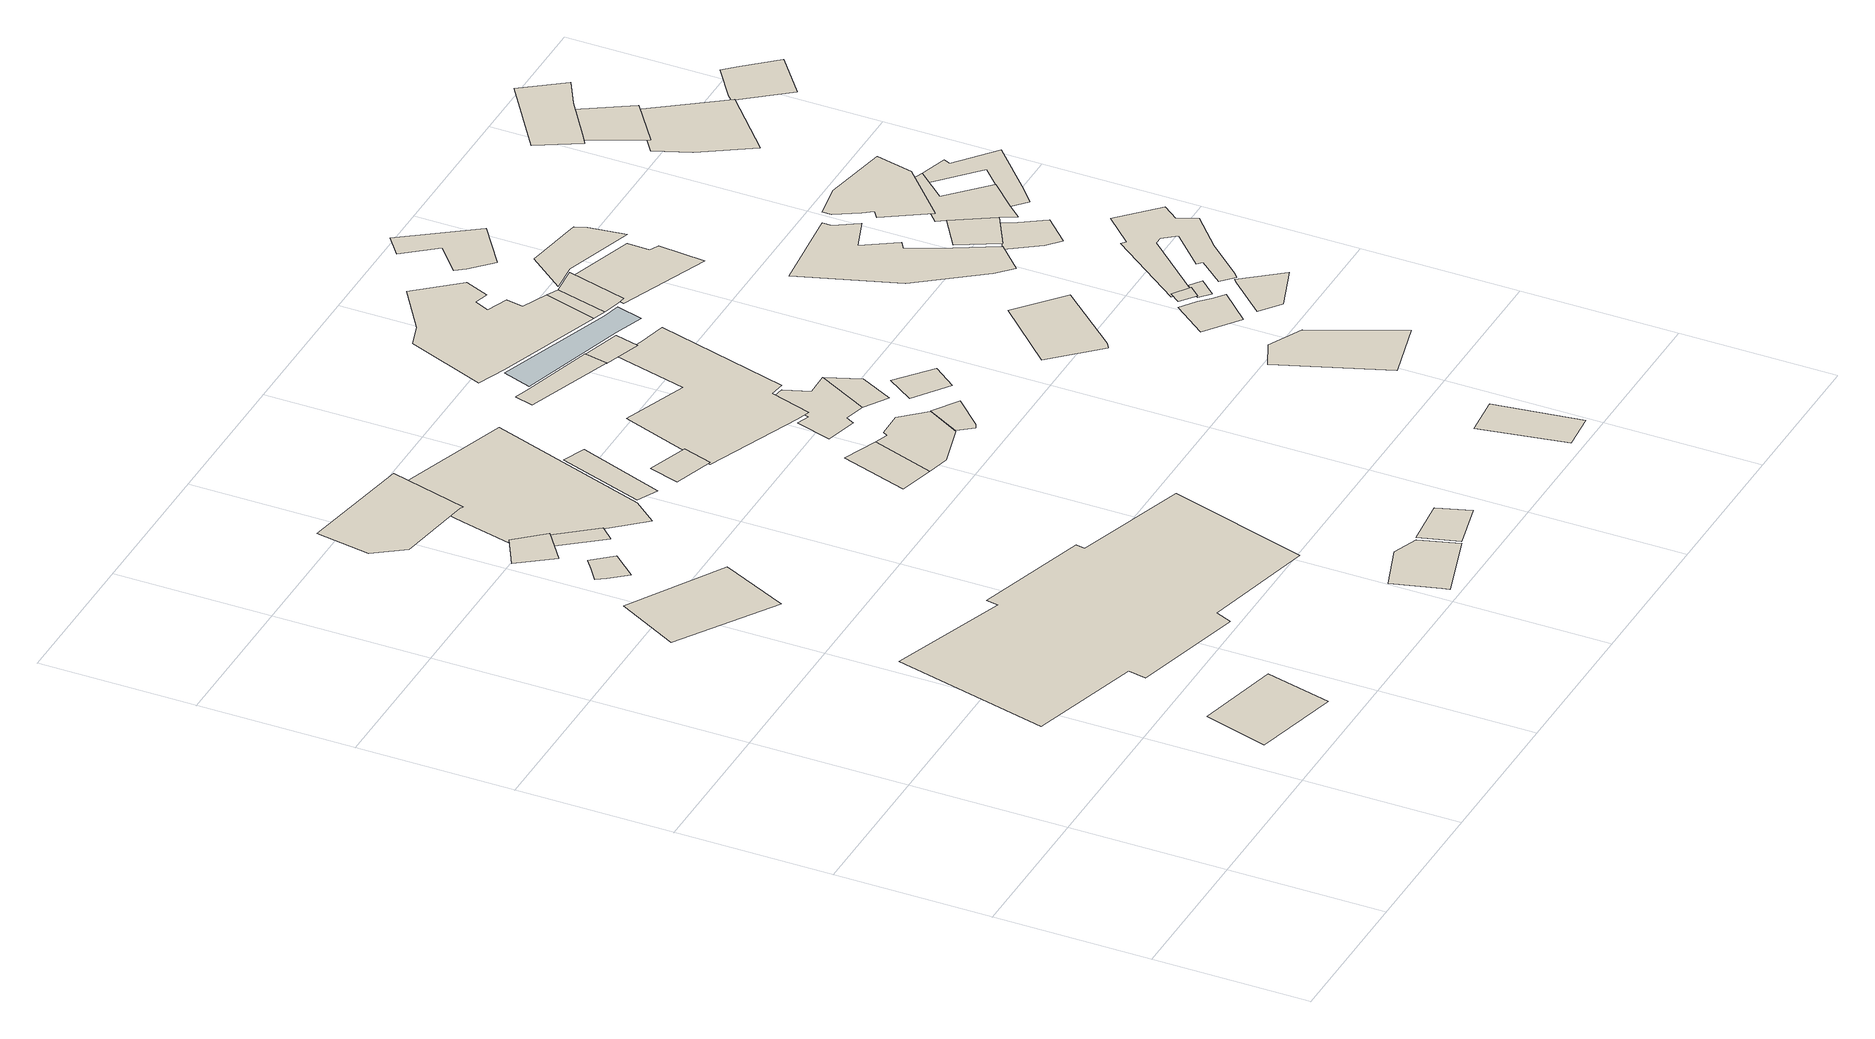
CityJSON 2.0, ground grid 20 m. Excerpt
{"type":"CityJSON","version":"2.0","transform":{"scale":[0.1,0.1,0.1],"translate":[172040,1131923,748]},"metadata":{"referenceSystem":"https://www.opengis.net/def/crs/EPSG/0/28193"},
"CityObjects":{
"building1":{"type":"Building","attributes":{"material":{"paradata":{"version":0}},"time":{"estimatedStart":{"year":1841},"estimatedEnd":{"year":1938}},"roof":{"type":{"value":"flat","paradata":{"type":"predicted","date":"05-06-2023","comments":"Random Forest Classifier","version":0}}},"numberOfFloors":{"value":"2","paradata":{"type":"predicted","date":"05-06-2023","comments":"Random Forest Classifier","version":0}},"updatedGeometry":true,"terrainDifference":{"value":"1.1726861643616575"}},"geometry":[{"type":"MultiSurface","lod":"0","boundaries":[[[0,1,2,3]]]}]},
"building2":{"type":"Building","attributes":{"material":{"value":"dressed stone","sources":[{"name":"Amiran Atlas, sheet 11, map 4.2","type":"Secondary cartographic source"}],"paradata":{"author":"Beatrice Vaienti","date":"29-05-2023","version":0}},"time":{"estimatedStart":{"year":1865},"estimatedEnd":{"year":1938}},"roof":{"type":{"value":"flat","paradata":{"type":"user","author":"Beatrice Vaienti","date":"29-05-2023","version":0}}},"numberOfFloors":{"value":"2","sources":[{"name":"Amiran Atlas, sheet 12, map 4.3","type":"Secondary cartographic source"}],"paradata":{"type":"user","author":"Beatrice Vaienti","date":"29-05-2023","comments":"In the atlas the value is \"1-3\", we have chosen a random value between 1 and 3 assigning a higher probability to 1 and 2 floors, respectively p=[0.35,0.35,0.3] for 1, 2, 3 floors","version":0}},"updatedGeometry":true,"terrainDifference":{"value":"1.8278090575159296"}},"geometry":[{"type":"MultiSurface","lod":"0","boundaries":[[[4,5,6,7]]]}]},
"building3":{"type":"Building","attributes":{"material":{"value":"dressed stone","sources":[{"name":"Amiran Atlas, sheet 11, map 4.2","type":"Secondary cartographic source"}],"paradata":{"author":"Beatrice Vaienti","date":"29-05-2023","version":0}},"time":{"estimatedStart":{"year":1865},"estimatedEnd":{"year":1938}},"roof":{"type":{"value":"flat","paradata":{"type":"user","author":"Beatrice Vaienti","date":"29-05-2023","version":0}}},"numberOfFloors":{"value":"1","sources":[{"name":"Amiran Atlas, sheet 12, map 4.3","type":"Secondary cartographic source"}],"paradata":{"type":"user","author":"Beatrice Vaienti","date":"29-05-2023","comments":"In the atlas the value is \"1-3\", we have chosen a random value between 1 and 3 assigning a higher probability to 1 and 2 floors, respectively p=[0.35,0.35,0.3] for 1, 2, 3 floors","version":0}},"updatedGeometry":true,"terrainDifference":{"value":"0.7621283116448904"}},"geometry":[{"type":"MultiSurface","lod":"0","boundaries":[[[8,9,10,11,12,13]]]}]},
"building4":{"type":"Building","attributes":{"material":{"value":"dressed stone","sources":[{"name":"Amiran Atlas, sheet 11, map 4.2","type":"Secondary cartographic source"}],"paradata":{"author":"Beatrice Vaienti","date":"29-05-2023","version":0}},"time":{"estimatedStart":{"year":1865},"estimatedEnd":{"year":1938}},"roof":{"type":{"value":"flat","paradata":{"type":"user","author":"Beatrice Vaienti","date":"29-05-2023","version":0}}},"numberOfFloors":{"value":"1","sources":[{"name":"Amiran Atlas, sheet 12, map 4.3","type":"Secondary cartographic source"}],"paradata":{"type":"user","author":"Beatrice Vaienti","date":"29-05-2023","comments":"In the atlas the value is \"1-3\", we have chosen a random value between 1 and 3 assigning a higher probability to 1 and 2 floors, respectively p=[0.35,0.35,0.3] for 1, 2, 3 floors","version":0}},"updatedGeometry":true,"terrainDifference":{"value":"0.9096524106829893"}},"geometry":[{"type":"MultiSurface","lod":"0","boundaries":[[[14,15,16,17]]]}]},
"building5":{"type":"Building","attributes":{"material":{"value":"dressed stone","sources":[{"name":"Amiran Atlas, sheet 11, map 4.2","type":"Secondary cartographic source"}],"paradata":{"author":"Beatrice Vaienti","date":"29-05-2023","version":0}},"time":{"estimatedStart":{"year":1841},"estimatedEnd":{"year":1938}},"roof":{"type":{"value":"flat","paradata":{"type":"user","author":"Beatrice Vaienti","date":"29-05-2023","version":0}}},"numberOfFloors":{"value":"1","sources":[{"name":"Amiran Atlas, sheet 12, map 4.3","type":"Secondary cartographic source"}],"paradata":{"type":"user","author":"Beatrice Vaienti","date":"29-05-2023","comments":"In the atlas the value is \"1-3\", we have chosen a random value between 1 and 3 assigning a higher probability to 1 and 2 floors, respectively p=[0.35,0.35,0.3] for 1, 2, 3 floors","version":0}},"updatedGeometry":true,"terrainDifference":{"value":"1.4706718689756235"}},"geometry":[{"type":"MultiSurface","lod":"0","boundaries":[[[18,19,20,21,22,23]]]}]},
"building6":{"type":"Building","attributes":{"material":{"value":"dressed stone","sources":[{"name":"Amiran Atlas, sheet 11, map 4.2","type":"Secondary cartographic source"}],"paradata":{"author":"Beatrice Vaienti","date":"29-05-2023","version":0}},"time":{"estimatedStart":{"year":1865},"estimatedEnd":{"year":1938}},"roof":{"type":{"value":"flat","paradata":{"type":"user","author":"Beatrice Vaienti","date":"29-05-2023","version":0}}},"numberOfFloors":{"value":"2","sources":[{"name":"Amiran Atlas, sheet 12, map 4.3","type":"Secondary cartographic source"}],"paradata":{"type":"user","author":"Beatrice Vaienti","date":"29-05-2023","comments":"In the atlas the value is \"1-3\", we have chosen a random value between 1 and 3 assigning a higher probability to 1 and 2 floors, respectively p=[0.35,0.35,0.3] for 1, 2, 3 floors","version":0}},"updatedGeometry":true,"terrainDifference":{"value":"0.7842735114756506"}},"geometry":[{"type":"MultiSurface","lod":"0","boundaries":[[[24,25,26,27]]]}]},
"building7":{"type":"Building","attributes":{"material":{"value":"dressed stone","sources":[{"name":"Amiran Atlas, sheet 11, map 4.2","type":"Secondary cartographic source"}],"paradata":{"author":"Beatrice Vaienti","date":"29-05-2023","version":0}},"time":{"estimatedStart":{"year":1865},"estimatedEnd":{"year":1938}},"roof":{"type":{"value":"flat","paradata":{"type":"user","author":"Beatrice Vaienti","date":"29-05-2023","version":0}}},"numberOfFloors":{"value":"2","sources":[{"name":"Amiran Atlas, sheet 12, map 4.3","type":"Secondary cartographic source"}],"paradata":{"type":"user","author":"Beatrice Vaienti","date":"29-05-2023","comments":"In the atlas the value is \"1-3\", we have chosen a random value between 1 and 3 assigning a higher probability to 1 and 2 floors, respectively p=[0.35,0.35,0.3] for 1, 2, 3 floors","version":0}},"updatedGeometry":true,"terrainDifference":{"value":"3.2334416341288015"}},"geometry":[{"type":"MultiSurface","lod":"0","boundaries":[[[28,29,30,31,32,33,34,35,36,37,38,39]]]}]},
"building8":{"type":"Building","attributes":{"material":{"value":"dressed stone","sources":[{"name":"Amiran Atlas, sheet 11, map 4.2","type":"Secondary cartographic source"}],"paradata":{"author":"Beatrice Vaienti","date":"29-05-2023","version":0}},"time":{"estimatedStart":{"year":1841},"estimatedEnd":{"year":1938}},"roof":{"type":{"value":"flat","paradata":{"type":"user","author":"Beatrice Vaienti","date":"29-05-2023","version":0}}},"numberOfFloors":{"value":"2","sources":[{"name":"Amiran Atlas, sheet 12, map 4.3","type":"Secondary cartographic source"}],"paradata":{"type":"user","author":"Beatrice Vaienti","date":"29-05-2023","comments":"In the atlas the value is \"1-3\", we have chosen a random value between 1 and 3 assigning a higher probability to 1 and 2 floors, respectively p=[0.35,0.35,0.3] for 1, 2, 3 floors","version":0}},"updatedGeometry":true,"terrainDifference":{"value":"3.5901576972162585"}},"geometry":[{"type":"MultiSurface","lod":"0","boundaries":[[[40,41,42,43,44,45,46,47]]]}]},
"building9":{"type":"Building","attributes":{"material":{"value":"dressed stone","sources":[{"name":"Amiran Atlas, sheet 11, map 4.2","type":"Secondary cartographic source"}],"paradata":{"author":"Beatrice Vaienti","date":"29-05-2023","version":0}},"time":{"estimatedStart":{"year":1841},"estimatedEnd":{"year":1938}},"roof":{"type":{"value":"flat","paradata":{"type":"user","author":"Beatrice Vaienti","date":"29-05-2023","version":0}}},"numberOfFloors":{"value":"1","sources":[{"name":"Amiran Atlas, sheet 12, map 4.3","type":"Secondary cartographic source"}],"paradata":{"type":"user","author":"Beatrice Vaienti","date":"29-05-2023","comments":"In the atlas the value is \"1-3\", we have chosen a random value between 1 and 3 assigning a higher probability to 1 and 2 floors, respectively p=[0.35,0.35,0.3] for 1, 2, 3 floors","version":0}},"updatedGeometry":true,"terrainDifference":{"value":"1.6312303317012267"}},"geometry":[{"type":"MultiSurface","lod":"0","boundaries":[[[48,49,50,51]]]}]},
"building10":{"type":"Building","attributes":{"material":{"value":"dressed stone","sources":[{"name":"Amiran Atlas, sheet 11, map 4.2","type":"Secondary cartographic source"}],"paradata":{"author":"Beatrice Vaienti","date":"29-05-2023","version":0}},"time":{"estimatedStart":{"year":1841},"estimatedEnd":{"year":1938}},"roof":{"type":{"value":"flat","paradata":{"type":"user","author":"Beatrice Vaienti","date":"29-05-2023","version":0}}},"numberOfFloors":{"value":"2","sources":[{"name":"Amiran Atlas, sheet 12, map 4.3","type":"Secondary cartographic source"}],"paradata":{"type":"user","author":"Beatrice Vaienti","date":"29-05-2023","comments":"In the atlas the value is \"1-3\", we have chosen a random value between 1 and 3 assigning a higher probability to 1 and 2 floors, respectively p=[0.35,0.35,0.3] for 1, 2, 3 floors","version":0}},"updatedGeometry":true,"terrainDifference":{"value":"0.5959375504053896"}},"geometry":[{"type":"MultiSurface","lod":"0","boundaries":[[[52,53,54,55]]]}]},
"building11":{"type":"Building","attributes":{"material":{"value":"dressed stone","sources":[{"name":"Amiran Atlas, sheet 11, map 4.2","type":"Secondary cartographic source"}],"paradata":{"author":"Beatrice Vaienti","date":"29-05-2023","version":0}},"time":{"estimatedStart":{"year":1841},"estimatedEnd":{"year":1938}},"roof":{"type":{"value":"domed","paradata":{"type":"user","author":"Beatrice Vaienti","date":"29-05-2023","version":0}}},"numberOfFloors":{"value":"3","sources":[{"name":"Amiran Atlas, sheet 12, map 4.3","type":"Secondary cartographic source"}],"paradata":{"type":"user","author":"Beatrice Vaienti","date":"29-05-2023","comments":"In the atlas the value is \"1-3\", we have chosen a random value between 1 and 3 assigning a higher probability to 1 and 2 floors, respectively p=[0.35,0.35,0.3] for 1, 2, 3 floors","version":0}},"updatedGeometry":true,"terrainDifference":{"value":"1.2350939003484092"}},"geometry":[{"type":"MultiSurface","lod":"0","boundaries":[[[56,57,58,59]]]}]},
"building12":{"type":"Building","attributes":{"material":{"paradata":{"version":0}},"time":{"estimatedStart":{"year":1841},"estimatedEnd":{"year":1938}},"roof":{"type":{"value":"flat","paradata":{"type":"predicted","date":"05-06-2023","comments":"Random Forest Classifier","version":0}}},"numberOfFloors":{"value":"2","sources":[{"name":"Amiran Atlas, sheet 12, map 4.3","type":"Secondary cartographic source"}],"paradata":{"type":"user","author":"Beatrice Vaienti","date":"29-05-2023","comments":"In the atlas the value is \"1-3\", we have chosen a random value between 1 and 3 assigning a higher probability to 1 and 2 floors, respectively p=[0.35,0.35,0.3] for 1, 2, 3 floors","version":0}},"updatedGeometry":true,"terrainDifference":{"value":"1.0992750303073553"}},"geometry":[{"type":"MultiSurface","lod":"0","boundaries":[[[60,61,62,63,64,65]]]}]},
"building13":{"type":"Building","attributes":{"material":{"value":"dressed stone","sources":[{"name":"Amiran Atlas, sheet 11, map 4.2","type":"Secondary cartographic source"}],"paradata":{"author":"Beatrice Vaienti","date":"29-05-2023","version":0}},"time":{"estimatedStart":{"year":1841},"estimatedEnd":{"year":1938}},"roof":{"type":{"value":"flat","paradata":{"type":"predicted","date":"05-06-2023","comments":"Random Forest Classifier","version":0}}},"numberOfFloors":{"value":"3","sources":[{"name":"Amiran Atlas, sheet 12, map 4.3","type":"Secondary cartographic source"}],"paradata":{"type":"user","author":"Beatrice Vaienti","date":"29-05-2023","comments":"In the atlas the value is \"1-3\", we have chosen a random value between 1 and 3 assigning a higher probability to 1 and 2 floors, respectively p=[0.35,0.35,0.3] for 1, 2, 3 floors","version":0}},"updatedGeometry":true,"terrainDifference":{"value":"0.48195546892611313"}},"geometry":[{"type":"MultiSurface","lod":"0","boundaries":[[[66,67,68,69,70]]]}]},
"building14":{"type":"Building","attributes":{"material":{"value":"dressed stone","sources":[{"name":"Amiran Atlas, sheet 11, map 4.2","type":"Secondary cartographic source"}],"paradata":{"author":"Beatrice Vaienti","date":"29-05-2023","version":0}},"time":{"estimatedStart":{"year":1841},"estimatedEnd":{"year":1938}},"roof":{"type":{"value":"flat","paradata":{"type":"user","author":"Beatrice Vaienti","date":"29-05-2023","version":0}}},"numberOfFloors":{"value":"3","sources":[{"name":"Amiran Atlas, sheet 12, map 4.3","type":"Secondary cartographic source"}],"paradata":{"type":"user","author":"Beatrice Vaienti","date":"29-05-2023","comments":"In the atlas the value is \"1-3\", we have chosen a random value between 1 and 3 assigning a higher probability to 1 and 2 floors, respectively p=[0.35,0.35,0.3] for 1, 2, 3 floors","version":0}},"updatedGeometry":true,"terrainDifference":{"value":"1.3301409972955007"}},"geometry":[{"type":"MultiSurface","lod":"0","boundaries":[[[71,72,57,56,73,74,75,76]]]}]},
"building15":{"type":"Building","attributes":{"material":{"value":"dressed stone","sources":[{"name":"Amiran Atlas, sheet 11, map 4.2","type":"Secondary cartographic source"}],"paradata":{"author":"Beatrice Vaienti","date":"29-05-2023","version":0}},"time":{"estimatedStart":{"year":1841},"estimatedEnd":{"year":1938}},"roof":{"type":{"value":"flat","paradata":{"type":"user","author":"Beatrice Vaienti","date":"29-05-2023","version":0}}},"numberOfFloors":{"value":"2","sources":[{"name":"Amiran Atlas, sheet 12, map 4.3","type":"Secondary cartographic source"}],"paradata":{"type":"user","author":"Beatrice Vaienti","date":"29-05-2023","comments":"In the atlas the value is \"1-3\", we have chosen a random value between 1 and 3 assigning a higher probability to 1 and 2 floors, respectively p=[0.35,0.35,0.3] for 1, 2, 3 floors","version":0}},"updatedGeometry":true,"terrainDifference":{"value":"3.238401958683389"}},"geometry":[{"type":"MultiSurface","lod":"0","boundaries":[[[77,78,79,80,81,82,83,84,85,86,87]]]}]},
"building16":{"type":"Building","attributes":{"material":{"paradata":{"version":0}},"time":{"estimatedStart":{"year":1841},"estimatedEnd":{"year":1938}},"roof":{"type":{"value":"flat","paradata":{"type":"predicted","date":"05-06-2023","comments":"Random Forest Classifier","version":0}}},"numberOfFloors":{"value":"2","paradata":{"type":"predicted","date":"05-06-2023","comments":"Random Forest Classifier","version":0}},"updatedGeometry":true,"terrainDifference":{"value":"0.6742133118619676"}},"geometry":[{"type":"MultiSurface","lod":"0","boundaries":[[[88,89,90,91]]]}]},
"building17":{"type":"Building","attributes":{"material":{"value":"dressed stone","sources":[{"name":"Amiran Atlas, sheet 11, map 4.2","type":"Secondary cartographic source"}],"paradata":{"author":"Beatrice Vaienti","date":"29-05-2023","version":0}},"time":{"estimatedStart":{"year":1841},"estimatedEnd":{"year":1938}},"roof":{"type":{"value":"flat","paradata":{"type":"user","author":"Beatrice Vaienti","date":"29-05-2023","version":0}}},"numberOfFloors":{"value":"2","sources":[{"name":"Amiran Atlas, sheet 12, map 4.3","type":"Secondary cartographic source"}],"paradata":{"type":"user","author":"Beatrice Vaienti","date":"29-05-2023","comments":"In the atlas the value is \"1-3\", we have chosen a random value between 1 and 3 assigning a higher probability to 1 and 2 floors, respectively p=[0.35,0.35,0.3] for 1, 2, 3 floors","version":0}},"updatedGeometry":true,"terrainDifference":{"value":"1.4080009531140094"}},"geometry":[{"type":"MultiSurface","lod":"0","boundaries":[[[92,93,94,95,96,97,98,99,100,101]]]}]},
"object1":{"type":"GenericCityObject","attributes":{"material":{"value":"dressed stone","sources":[{"name":"Amiran Atlas, sheet 11, map 4.2","type":"Secondary cartographic source"}],"paradata":{"author":"Beatrice Vaienti","date":"29-05-2023","version":0}},"time":{"estimatedStart":{"year":1841},"estimatedEnd":{"year":1938}},"roof":{"type":{"value":"gable","paradata":{"type":"user","author":"Beatrice Vaienti","date":"29-05-2023","comments":"In the Atlas the value is reported is 'gabled (tiles)', however it is not clear whether it refers to a hip or a gable roof. Therefore we assigned a random value between the two.","version":0}}},"numberOfFloors":{"value":"2","paradata":{"type":"predicted","date":"05-06-2023","comments":"Random Forest Classifier","version":0}},"updatedGeometry":true,"terrainDifference":{"value":"0.6748661474711262"}},"geometry":[{"type":"MultiSurface","lod":"0","boundaries":[[[102,103,104,105,106,107]]]}]},
"building18":{"type":"Building","attributes":{"material":{"value":"dressed stone","sources":[{"name":"Amiran Atlas, sheet 11, map 4.2","type":"Secondary cartographic source"}],"paradata":{"author":"Beatrice Vaienti","date":"29-05-2023","version":0}},"time":{"estimatedStart":{"year":1841},"estimatedEnd":{"year":1938}},"roof":{"type":{"value":"domed","paradata":{"type":"predicted","date":"05-06-2023","comments":"Random Forest Classifier","version":0}}},"numberOfFloors":{"value":"3","paradata":{"type":"predicted","date":"05-06-2023","comments":"Random Forest Classifier","version":0}},"updatedGeometry":true,"terrainDifference":{"value":"0.7757813713095384"}},"geometry":[{"type":"MultiSurface","lod":"0","boundaries":[[[108,109,110,111,112]]]}]},
"building19":{"type":"Building","attributes":{"material":{"value":"dressed stone","sources":[{"name":"Amiran Atlas, sheet 11, map 4.2","type":"Secondary cartographic source"}],"paradata":{"author":"Beatrice Vaienti","date":"29-05-2023","version":0}},"time":{"estimatedStart":{"year":1841},"estimatedEnd":{"year":1938}},"roof":{"type":{"value":"flat","paradata":{"type":"predicted","date":"05-06-2023","comments":"Random Forest Classifier","version":0}}},"numberOfFloors":{"value":"2","sources":[{"name":"Amiran Atlas, sheet 12, map 4.3","type":"Secondary cartographic source"}],"paradata":{"type":"user","author":"Beatrice Vaienti","date":"29-05-2023","comments":"In the atlas the value is \"1-3\", we have chosen a random value between 1 and 3 assigning a higher probability to 1 and 2 floors, respectively p=[0.35,0.35,0.3] for 1, 2, 3 floors","version":0}},"updatedGeometry":true,"terrainDifference":{"value":"0.46094314656511415"}},"geometry":[{"type":"MultiSurface","lod":"0","boundaries":[[[113,114,115,116]]]}]},
"building20":{"type":"Building","attributes":{"material":{"value":"dressed stone","sources":[{"name":"Amiran Atlas, sheet 11, map 4.2","type":"Secondary cartographic source"}],"paradata":{"author":"Beatrice Vaienti","date":"29-05-2023","version":0}},"time":{"estimatedStart":{"year":1841},"estimatedEnd":{"year":1938}},"roof":{"type":{"value":"gable","paradata":{"type":"user","author":"Beatrice Vaienti","date":"29-05-2023","comments":"In the Atlas the value is reported is 'gabled (tiles)', however it is not clear whether it refers to a hip or a gable roof. Therefore we assigned a random value between the two.","version":0}}},"numberOfFloors":{"value":"2","paradata":{"type":"predicted","date":"05-06-2023","comments":"Random Forest Classifier","version":0}},"updatedGeometry":true,"terrainDifference":{"value":"2.6619503041161225"}},"geometry":[{"type":"MultiSurface","lod":"0","boundaries":[[[117,118,119,120,121,122,123,124,125,126,127,128,129,130]]]}]},
"building21":{"type":"Building","attributes":{"material":{"value":"dressed stone","sources":[{"name":"Amiran Atlas, sheet 11, map 4.2","type":"Secondary cartographic source"}],"paradata":{"author":"Beatrice Vaienti","date":"29-05-2023","version":0}},"time":{"estimatedStart":{"year":1841},"estimatedEnd":{"year":1938}},"roof":{"type":{"value":"flat","paradata":{"type":"user","author":"Beatrice Vaienti","date":"29-05-2023","version":0}}},"numberOfFloors":{"value":"1","sources":[{"name":"Amiran Atlas, sheet 12, map 4.3","type":"Secondary cartographic source"}],"paradata":{"type":"user","author":"Beatrice Vaienti","date":"29-05-2023","comments":"In the atlas the value is \"1-3\", we have chosen a random value between 1 and 3 assigning a higher probability to 1 and 2 floors, respectively p=[0.35,0.35,0.3] for 1, 2, 3 floors","version":0}},"updatedGeometry":true,"terrainDifference":{"value":"1.1172362452576636"}},"geometry":[{"type":"MultiSurface","lod":"0","boundaries":[[[96,131,132,97]]]}]},
"building22":{"type":"Building","attributes":{"material":{"value":"dressed stone","sources":[{"name":"Amiran Atlas, sheet 11, map 4.2","type":"Secondary cartographic source"}],"paradata":{"author":"Beatrice Vaienti","date":"29-05-2023","version":0}},"time":{"estimatedStart":{"year":1841},"estimatedEnd":{"year":1938}},"roof":{"type":{"value":"flat","paradata":{"type":"user","author":"Beatrice Vaienti","date":"29-05-2023","version":0}}},"numberOfFloors":{"value":"1","sources":[{"name":"Amiran Atlas, sheet 12, map 4.3","type":"Secondary cartographic source"}],"paradata":{"type":"user","author":"Beatrice Vaienti","date":"29-05-2023","comments":"In the atlas the value is \"1-3\", we have chosen a random value between 1 and 3 assigning a higher probability to 1 and 2 floors, respectively p=[0.35,0.35,0.3] for 1, 2, 3 floors","version":0}},"updatedGeometry":true,"terrainDifference":{"value":"0.9219380487909075"}},"geometry":[{"type":"MultiSurface","lod":"0","boundaries":[[[133,134,135,136]]]}]},
"building23":{"type":"Building","attributes":{"material":{"value":"dressed stone","sources":[{"name":"Amiran Atlas, sheet 11, map 4.2","type":"Secondary cartographic source"}],"paradata":{"author":"Beatrice Vaienti","date":"29-05-2023","version":0}},"time":{"estimatedStart":{"year":1841},"estimatedEnd":{"year":1938}},"roof":{"type":{"value":"hip","paradata":{"type":"user","author":"Beatrice Vaienti","date":"29-05-2023","comments":"In the Atlas the value is reported is 'gabled (tiles)', however it is not clear whether it refers to a hip or a gable roof. Therefore we assigned a random value between the two.","version":0}}},"numberOfFloors":{"value":"2","paradata":{"type":"predicted","date":"05-06-2023","comments":"Random Forest Classifier","version":0}},"updatedGeometry":true,"terrainDifference":{"value":"0.9684284649657784"}},"geometry":[{"type":"MultiSurface","lod":"0","boundaries":[[[120,137,138,121]]]}]},
"building24":{"type":"Building","attributes":{"material":{"value":"dressed stone","sources":[{"name":"Amiran Atlas, sheet 11, map 4.2","type":"Secondary cartographic source"}],"paradata":{"author":"Beatrice Vaienti","date":"29-05-2023","version":0}},"time":{"estimatedStart":{"year":1841},"estimatedEnd":{"year":1938}},"roof":{"type":{"value":"domed","paradata":{"type":"user","author":"Beatrice Vaienti","date":"29-05-2023","version":0}}},"numberOfFloors":{"value":"1","paradata":{"type":"predicted","date":"05-06-2023","comments":"Random Forest Classifier","version":0}},"updatedGeometry":true,"terrainDifference":{"value":"1.0269996038419196"}},"geometry":[{"type":"MultiSurface","lod":"0","boundaries":[[[139,140,141,138,137]]]}]},
"building25":{"type":"Building","attributes":{"material":{"value":"dressed stone","sources":[{"name":"Amiran Atlas, sheet 11, map 4.2","type":"Secondary cartographic source"}],"paradata":{"author":"Beatrice Vaienti","date":"29-05-2023","version":0}},"time":{"estimatedStart":{"year":1841},"estimatedEnd":{"year":1938}},"roof":{"type":{"value":"flat","paradata":{"type":"user","author":"Beatrice Vaienti","date":"29-05-2023","version":0}}},"numberOfFloors":{"value":"2","paradata":{"type":"predicted","date":"05-06-2023","comments":"Random Forest Classifier","version":0}},"updatedGeometry":true,"terrainDifference":{"value":"1.679622373317019"}},"geometry":[{"type":"MultiSurface","lod":"0","boundaries":[[[142,143,144,145,146,147,148]]]}]},
"building26":{"type":"Building","attributes":{"material":{"value":"dressed stone","sources":[{"name":"Amiran Atlas, sheet 11, map 4.2","type":"Secondary cartographic source"}],"paradata":{"author":"Beatrice Vaienti","date":"29-05-2023","version":0}},"time":{"estimatedStart":{"year":1841},"estimatedEnd":{"year":1938}},"roof":{"type":{"value":"domed","paradata":{"type":"user","author":"Beatrice Vaienti","date":"29-05-2023","version":0}}},"numberOfFloors":{"value":"3","paradata":{"type":"predicted","date":"05-06-2023","comments":"Random Forest Classifier","version":0}},"updatedGeometry":true,"terrainDifference":{"value":"1.768360414923518"}},"geometry":[{"type":"MultiSurface","lod":"0","boundaries":[[[149,150,151,152,153,154]]]}]},
"building27":{"type":"Building","attributes":{"material":{"value":"dressed stone","sources":[{"name":"Amiran Atlas, sheet 11, map 4.2","type":"Secondary cartographic source"}],"paradata":{"author":"Beatrice Vaienti","date":"29-05-2023","version":0}},"time":{"estimatedStart":{"year":1841},"estimatedEnd":{"year":1938}},"roof":{"type":{"value":"domed","paradata":{"type":"user","author":"Beatrice Vaienti","date":"29-05-2023","version":0}}},"numberOfFloors":{"value":"2","paradata":{"type":"predicted","date":"05-06-2023","comments":"Random Forest Classifier","version":0}},"updatedGeometry":true,"terrainDifference":{"value":"1.1101833977745845"}},"geometry":[{"type":"MultiSurface","lod":"0","boundaries":[[[155,156,157,158,159,160]]]}]},
"building28":{"type":"Building","attributes":{"material":{"value":"dressed stone","sources":[{"name":"Amiran Atlas, sheet 11, map 4.2","type":"Secondary cartographic source"}],"paradata":{"author":"Beatrice Vaienti","date":"29-05-2023","version":0}},"time":{"estimatedStart":{"year":1841},"estimatedEnd":{"year":1938}},"roof":{"type":{"value":"flat","paradata":{"type":"user","author":"Beatrice Vaienti","date":"29-05-2023","version":0}}},"numberOfFloors":{"value":"2","paradata":{"type":"predicted","date":"05-06-2023","comments":"Random Forest Classifier","version":0}},"updatedGeometry":true,"terrainDifference":{"value":"1.078179240261903"}},"geometry":[{"type":"MultiSurface","lod":"0","boundaries":[[[161,162,163,164]]]}]},
"building29":{"type":"Building","attributes":{"material":{"value":"dressed stone","sources":[{"name":"Amiran Atlas, sheet 11, map 4.2","type":"Secondary cartographic source"}],"paradata":{"author":"Beatrice Vaienti","date":"29-05-2023","version":0}},"time":{"estimatedStart":{"year":1841},"estimatedEnd":{"year":1938}},"roof":{"type":{"value":"domed","paradata":{"type":"user","author":"Beatrice Vaienti","date":"29-05-2023","version":0}}},"numberOfFloors":{"value":"2","sources":[{"name":"Amiran Atlas, sheet 12, map 4.3","type":"Secondary cartographic source"}],"paradata":{"type":"user","author":"Beatrice Vaienti","date":"29-05-2023","comments":"In the atlas the value is \"1-3\", we have chosen a random value between 1 and 3 assigning a higher probability to 1 and 2 floors, respectively p=[0.35,0.35,0.3] for 1, 2, 3 floors","version":0}},"updatedGeometry":true,"terrainDifference":{"value":"1.720565674399375"}},"geometry":[{"type":"MultiSurface","lod":"0","boundaries":[[[165,166,167,168,169]]]}]},
"building30":{"type":"Building","attributes":{"material":{"value":"dressed stone","sources":[{"name":"Amiran Atlas, sheet 11, map 4.2","type":"Secondary cartographic source"}],"paradata":{"author":"Beatrice Vaienti","date":"29-05-2023","version":0}},"time":{"estimatedStart":{"year":1841},"estimatedEnd":{"year":1938}},"roof":{"type":{"value":"flat","paradata":{"type":"user","author":"Beatrice Vaienti","date":"29-05-2023","version":0}}},"numberOfFloors":{"value":"3","sources":[{"name":"Amiran Atlas, sheet 12, map 4.3","type":"Secondary cartographic source"}],"paradata":{"type":"user","author":"Beatrice Vaienti","date":"29-05-2023","comments":"In the atlas the value is \"1-3\", we have chosen a random value between 1 and 3 assigning a higher probability to 1 and 2 floors, respectively p=[0.35,0.35,0.3] for 1, 2, 3 floors","version":0}},"updatedGeometry":true,"terrainDifference":{"value":"1.51962845965242"}},"geometry":[{"type":"MultiSurface","lod":"0","boundaries":[[[170,171,172,173,174]]]}]},
"building31":{"type":"Building","attributes":{"material":{"value":"dressed stone","sources":[{"name":"Amiran Atlas, sheet 11, map 4.2","type":"Secondary cartographic source"}],"paradata":{"author":"Beatrice Vaienti","date":"29-05-2023","version":0}},"time":{"estimatedStart":{"year":1841},"estimatedEnd":{"year":1938}},"roof":{"type":{"value":"flat","paradata":{"type":"user","author":"Beatrice Vaienti","date":"29-05-2023","version":0}}},"numberOfFloors":{"value":"3","sources":[{"name":"Amiran Atlas, sheet 12, map 4.3","type":"Secondary cartographic source"}],"paradata":{"type":"user","author":"Beatrice Vaienti","date":"29-05-2023","comments":"In the atlas the value is \"1-3\", we have chosen a random value between 1 and 3 assigning a higher probability to 1 and 2 floors, respectively p=[0.35,0.35,0.3] for 1, 2, 3 floors","version":0}},"updatedGeometry":true,"terrainDifference":{"value":"3.1460858943328494"}},"geometry":[{"type":"MultiSurface","lod":"0","boundaries":[[[175,176,177,178,179,180,181,182,183,184,185,186]]]}]},
"building32":{"type":"Building","attributes":{"material":{"value":"dressed stone","sources":[{"name":"Amiran Atlas, sheet 11, map 4.2","type":"Secondary cartographic source"}],"paradata":{"author":"Beatrice Vaienti","date":"29-05-2023","version":0}},"time":{"estimatedStart":{"year":1841},"estimatedEnd":{"year":1938}},"roof":{"type":{"value":"flat","paradata":{"type":"user","author":"Beatrice Vaienti","date":"29-05-2023","version":0}}},"numberOfFloors":{"value":"2","sources":[{"name":"Amiran Atlas, sheet 12, map 4.3","type":"Secondary cartographic source"}],"paradata":{"type":"user","author":"Beatrice Vaienti","date":"29-05-2023","comments":"In the atlas the value is \"1-3\", we have chosen a random value between 1 and 3 assigning a higher probability to 1 and 2 floors, respectively p=[0.35,0.35,0.3] for 1, 2, 3 floors","version":0}},"updatedGeometry":true,"terrainDifference":{"value":"1.0248884029546752"}},"geometry":[{"type":"MultiSurface","lod":"0","boundaries":[[[187,188,189,190,191,192]]]}]},
"building33":{"type":"Building","attributes":{"material":{"value":"dressed stone","sources":[{"name":"Amiran Atlas, sheet 11, map 4.2","type":"Secondary cartographic source"}],"paradata":{"author":"Beatrice Vaienti","date":"29-05-2023","version":0}},"time":{"estimatedStart":{"year":1841},"estimatedEnd":{"year":1938}},"roof":{"type":{"value":"flat","paradata":{"type":"user","author":"Beatrice Vaienti","date":"29-05-2023","version":0}}},"numberOfFloors":{"value":"2","sources":[{"name":"Amiran Atlas, sheet 12, map 4.3","type":"Secondary cartographic source"}],"paradata":{"type":"user","author":"Beatrice Vaienti","date":"29-05-2023","comments":"In the atlas the value is \"1-3\", we have chosen a random value between 1 and 3 assigning a higher probability to 1 and 2 floors, respectively p=[0.35,0.35,0.3] for 1, 2, 3 floors","version":0}},"updatedGeometry":true,"terrainDifference":{"value":"0.40343914345058146"}},"geometry":[{"type":"MultiSurface","lod":"0","boundaries":[[[193,194,195,196]]]}]},
"building34":{"type":"Building","attributes":{"material":{"value":"dressed stone","sources":[{"name":"Amiran Atlas, sheet 11, map 4.2","type":"Secondary cartographic source"}],"paradata":{"author":"Beatrice Vaienti","date":"29-05-2023","version":0}},"time":{"estimatedStart":{"year":1841},"estimatedEnd":{"year":1938}},"roof":{"type":{"value":"flat","paradata":{"type":"user","author":"Beatrice Vaienti","date":"29-05-2023","version":0}}},"numberOfFloors":{"value":"3","sources":[{"name":"Amiran Atlas, sheet 12, map 4.3","type":"Secondary cartographic source"}],"paradata":{"type":"user","author":"Beatrice Vaienti","date":"29-05-2023","comments":"In the atlas the value is \"1-3\", we have chosen a random value between 1 and 3 assigning a higher probability to 1 and 2 floors, respectively p=[0.35,0.35,0.3] for 1, 2, 3 floors","version":0}},"updatedGeometry":true,"terrainDifference":{"value":"0.4010979573947843"}},"geometry":[{"type":"MultiSurface","lod":"0","boundaries":[[[197,198,199,200,201]]]}]},
"building35":{"type":"Building","attributes":{"material":{"value":"dressed stone","sources":[{"name":"Amiran Atlas, sheet 11, map 4.2","type":"Secondary cartographic source"}],"paradata":{"author":"Beatrice Vaienti","date":"29-05-2023","version":0}},"time":{"estimatedStart":{"year":1841},"estimatedEnd":{"year":1938}},"roof":{"type":{"value":"flat","paradata":{"type":"user","author":"Beatrice Vaienti","date":"29-05-2023","version":0}}},"numberOfFloors":{"value":"2","sources":[{"name":"Amiran Atlas, sheet 12, map 4.3","type":"Secondary cartographic source"}],"paradata":{"type":"user","author":"Beatrice Vaienti","date":"29-05-2023","comments":"In the atlas the value is \"1-3\", we have chosen a random value between 1 and 3 assigning a higher probability to 1 and 2 floors, respectively p=[0.35,0.35,0.3] for 1, 2, 3 floors","version":0}},"updatedGeometry":true,"terrainDifference":{"value":"0.8924697072330164"}},"geometry":[{"type":"MultiSurface","lod":"0","boundaries":[[[202,203,204,205,206]]]}]},
"building36":{"type":"Building","attributes":{"material":{"value":"dressed stone","sources":[{"name":"Amiran Atlas, sheet 11, map 4.2","type":"Secondary cartographic source"}],"paradata":{"author":"Beatrice Vaienti","date":"29-05-2023","version":0}},"time":{"estimatedStart":{"year":1841},"estimatedEnd":{"year":1938}},"roof":{"type":{"value":"flat","paradata":{"type":"user","author":"Beatrice Vaienti","date":"29-05-2023","version":0}}},"numberOfFloors":{"value":"3","sources":[{"name":"Amiran Atlas, sheet 12, map 4.3","type":"Secondary cartographic source"}],"paradata":{"type":"user","author":"Beatrice Vaienti","date":"29-05-2023","comments":"In the atlas the value is \"1-3\", we have chosen a random value between 1 and 3 assigning a higher probability to 1 and 2 floors, respectively p=[0.35,0.35,0.3] for 1, 2, 3 floors","version":0}},"updatedGeometry":true,"terrainDifference":{"value":"0.9765780115593224"}},"geometry":[{"type":"MultiSurface","lod":"0","boundaries":[[[207,208,209,210]]]}]},
"building37":{"type":"Building","attributes":{"material":{"value":"dressed stone","sources":[{"name":"Amiran Atlas, sheet 11, map 4.2","type":"Secondary cartographic source"}],"paradata":{"author":"Beatrice Vaienti","date":"29-05-2023","version":0}},"time":{"estimatedStart":{"year":1841},"estimatedEnd":{"year":1938}},"roof":{"type":{"value":"flat","paradata":{"type":"user","author":"Beatrice Vaienti","date":"29-05-2023","version":0}}},"numberOfFloors":{"value":"1","sources":[{"name":"Amiran Atlas, sheet 12, map 4.3","type":"Secondary cartographic source"}],"paradata":{"type":"user","author":"Beatrice Vaienti","date":"29-05-2023","comments":"In the atlas the value is \"1-3\", we have chosen a random value between 1 and 3 assigning a higher probability to 1 and 2 floors, respectively p=[0.35,0.35,0.3] for 1, 2, 3 floors","version":0}},"updatedGeometry":true,"terrainDifference":{"value":"1.060433544278494"}},"geometry":[{"type":"MultiSurface","lod":"0","boundaries":[[[211,212,213,214,215,216]]]}]},
"building38":{"type":"Building","attributes":{"material":{"value":"dressed stone","sources":[{"name":"Amiran Atlas, sheet 11, map 4.2","type":"Secondary cartographic source"}],"paradata":{"author":"Beatrice Vaienti","date":"29-05-2023","version":0}},"time":{"estimatedStart":{"year":1841},"estimatedEnd":{"year":1938}},"roof":{"type":{"value":"flat","paradata":{"type":"user","author":"Beatrice Vaienti","date":"29-05-2023","version":0}}},"numberOfFloors":{"value":"6","sources":[{"name":"Amiran Atlas, sheet 12, map 4.3","type":"Secondary cartographic source"}],"paradata":{"type":"user","author":"Beatrice Vaienti","date":"29-05-2023","comments":"In the atlas the value is \"4+\", we have chosen a random value between 4 and 6 assigning the same probability to the three values","version":0}},"updatedGeometry":true,"terrainDifference":{"value":"2.2781609001390173"}},"geometry":[{"type":"MultiSurface","lod":"0","boundaries":[[[217,218,219,220,221,222,223,224,225,226,227,228,229,230,231,232,233]]]}]},
"building39":{"type":"Building","attributes":{"material":{"value":"dressed stone","sources":[{"name":"Amiran Atlas, sheet 11, map 4.2","type":"Secondary cartographic source"}],"paradata":{"author":"Beatrice Vaienti","date":"29-05-2023","version":0}},"time":{"estimatedStart":{"year":1841},"estimatedEnd":{"year":1938}},"roof":{"type":{"value":"flat","paradata":{"type":"user","author":"Beatrice Vaienti","date":"29-05-2023","version":0}}},"numberOfFloors":{"value":"1","sources":[{"name":"Amiran Atlas, sheet 12, map 4.3","type":"Secondary cartographic source"}],"paradata":{"type":"user","author":"Beatrice Vaienti","date":"29-05-2023","comments":"In the atlas the value is \"1-3\", we have chosen a random value between 1 and 3 assigning a higher probability to 1 and 2 floors, respectively p=[0.35,0.35,0.3] for 1, 2, 3 floors","version":0}},"updatedGeometry":true,"terrainDifference":{"value":"1.6371907825372183"}},"geometry":[{"type":"MultiSurface","lod":"0","boundaries":[[[234,235,236,237,238,239,240,241,242]]]}]},
"building40":{"type":"Building","attributes":{"material":{"value":"dressed stone","sources":[{"name":"Amiran Atlas, sheet 11, map 4.2","type":"Secondary cartographic source"}],"paradata":{"author":"Beatrice Vaienti","date":"29-05-2023","version":0}},"time":{"estimatedStart":{"year":1841},"estimatedEnd":{"year":1938}},"roof":{"type":{"value":"flat","paradata":{"type":"user","author":"Beatrice Vaienti","date":"29-05-2023","version":0}}},"numberOfFloors":{"value":"2","sources":[{"name":"Amiran Atlas, sheet 12, map 4.3","type":"Secondary cartographic source"}],"paradata":{"type":"user","author":"Beatrice Vaienti","date":"29-05-2023","comments":"In the atlas the value is \"1-3\", we have chosen a random value between 1 and 3 assigning a higher probability to 1 and 2 floors, respectively p=[0.35,0.35,0.3] for 1, 2, 3 floors","version":0}},"updatedGeometry":true,"terrainDifference":{"value":"1.8167224024096504"}},"geometry":[{"type":"MultiSurface","lod":"0","boundaries":[[[243,244,245,246,247,208,207,248,249]]]}]},
"building41":{"type":"Building","attributes":{"material":{"value":"dressed stone","sources":[{"name":"Amiran Atlas, sheet 11, map 4.2","type":"Secondary cartographic source"}],"paradata":{"author":"Beatrice Vaienti","date":"29-05-2023","version":0}},"time":{"estimatedStart":{"year":1841},"estimatedEnd":{"year":1938}},"roof":{"type":{"value":"flat","paradata":{"type":"user","author":"Beatrice Vaienti","date":"29-05-2023","version":0}}},"numberOfFloors":{"value":"1","sources":[{"name":"Amiran Atlas, sheet 12, map 4.3","type":"Secondary cartographic source"}],"paradata":{"type":"user","author":"Beatrice Vaienti","date":"29-05-2023","comments":"In the atlas the value is \"1-3\", we have chosen a random value between 1 and 3 assigning a higher probability to 1 and 2 floors, respectively p=[0.35,0.35,0.3] for 1, 2, 3 floors","version":0}},"updatedGeometry":true,"terrainDifference":{"value":"1.4570720265151467"}},"geometry":[{"type":"MultiSurface","lod":"0","boundaries":[[[250,251,252,253,254,255]]]}]},
"building42":{"type":"Building","attributes":{"material":{"value":"dressed stone","sources":[{"name":"Amiran Atlas, sheet 11, map 4.2","type":"Secondary cartographic source"}],"paradata":{"author":"Beatrice Vaienti","date":"29-05-2023","version":0}},"time":{"estimatedStart":{"year":1841},"estimatedEnd":{"year":1938}},"roof":{"type":{"value":"flat","paradata":{"type":"user","author":"Beatrice Vaienti","date":"29-05-2023","version":0}}},"numberOfFloors":{"value":"2","sources":[{"name":"Amiran Atlas, sheet 12, map 4.3","type":"Secondary cartographic source"}],"paradata":{"type":"user","author":"Beatrice Vaienti","date":"29-05-2023","comments":"In the atlas the value is \"1-3\", we have chosen a random value between 1 and 3 assigning a higher probability to 1 and 2 floors, respectively p=[0.35,0.35,0.3] for 1, 2, 3 floors","version":0}},"updatedGeometry":true,"terrainDifference":{"value":"1.3512907247430412"}},"geometry":[{"type":"MultiSurface","lod":"0","boundaries":[[[256,257,258,259]]]}]},
"building43":{"type":"Building","attributes":{"material":{"value":"dressed stone","sources":[{"name":"Amiran Atlas, sheet 11, map 4.2","type":"Secondary cartographic source"}],"paradata":{"author":"Beatrice Vaienti","date":"29-05-2023","version":0}},"time":{"estimatedStart":{"year":1841},"estimatedEnd":{"year":1938}},"roof":{"type":{"value":"hip","paradata":{"type":"user","author":"Beatrice Vaienti","date":"29-05-2023","comments":"In the Atlas the value is reported is 'gabled (tiles)', however it is not clear whether it refers to a hip or a gable roof. Therefore we assigned a random value between the two.","version":0}}},"numberOfFloors":{"value":"3","sources":[{"name":"Amiran Atlas, sheet 12, map 4.3","type":"Secondary cartographic source"}],"paradata":{"type":"user","author":"Beatrice Vaienti","date":"29-05-2023","comments":"In the atlas the value is \"1-3\", we have chosen a random value between 1 and 3 assigning a higher probability to 1 and 2 floors, respectively p=[0.35,0.35,0.3] for 1, 2, 3 floors","version":0}},"updatedGeometry":true,"terrainDifference":{"value":"2.0647884542329704"}},"geometry":[{"type":"MultiSurface","lod":"0","boundaries":[[[260,261,262,263,264]]]}]},
"building44":{"type":"Building","attributes":{"material":{"value":"dressed stone","sources":[{"name":"Amiran Atlas, sheet 11, map 4.2","type":"Secondary cartographic source"}],"paradata":{"author":"Beatrice Vaienti","date":"29-05-2023","version":0}},"time":{"estimatedStart":{"year":1841},"estimatedEnd":{"year":1938}},"roof":{"type":{"value":"domed","paradata":{"type":"user","author":"Beatrice Vaienti","date":"29-05-2023","version":0}}},"numberOfFloors":{"value":"2","sources":[{"name":"Amiran Atlas, sheet 12, map 4.3","type":"Secondary cartographic source"}],"paradata":{"type":"user","author":"Beatrice Vaienti","date":"29-05-2023","comments":"In the atlas the value is \"1-3\", we have chosen a random value between 1 and 3 assigning a higher probability to 1 and 2 floors, respectively p=[0.35,0.35,0.3] for 1, 2, 3 floors","version":0}},"updatedGeometry":true,"terrainDifference":{"value":"1.752001196641475"}},"geometry":[{"type":"MultiSurface","lod":"0","boundaries":[[[265,266,245,267,268,243,249,269,270,271]]]}]},
"building45":{"type":"Building","attributes":{"material":{"value":"dressed stone","sources":[{"name":"Amiran Atlas, sheet 11, map 4.2","type":"Secondary cartographic source"}],"paradata":{"author":"Beatrice Vaienti","date":"29-05-2023","version":0}},"time":{"estimatedStart":{"year":1841},"estimatedEnd":{"year":1938}},"roof":{"type":{"value":"gable","paradata":{"type":"user","author":"Beatrice Vaienti","date":"29-05-2023","comments":"In the Atlas the value is reported is 'gabled (tiles)', however it is not clear whether it refers to a hip or a gable roof. Therefore we assigned a random value between the two.","version":0}}},"numberOfFloors":{"value":"1","sources":[{"name":"Amiran Atlas, sheet 12, map 4.3","type":"Secondary cartographic source"}],"paradata":{"type":"user","author":"Beatrice Vaienti","date":"29-05-2023","comments":"In the atlas the value is \"1-3\", we have chosen a random value between 1 and 3 assigning a higher probability to 1 and 2 floors, respectively p=[0.35,0.35,0.3] for 1, 2, 3 floors","version":0}},"updatedGeometry":true,"terrainDifference":{"value":"1.2669723254945129"}},"geometry":[{"type":"MultiSurface","lod":"0","boundaries":[[[272,273,274,275,276,277,278]]]}]}
},
"vertices":[
[271,153,6],[247,70,6],[358,42,6],[379,127,6],
[94,802,78],[51,722,78],[174,642,78],[216,730,78],
[155,840,98],[133,866,98],[119,855,98],[102,842,98],[110,831,98],[128,809,98],
[119,958,108],[77,935,108],[110,891,108],[151,922,108],
[130,1025,125],[135,1023,125],[162,1123,125],[15,1150,125],[4,1080,125],[31,1042,125],
[190,873,106],[151,922,106],[133,908,106],[173,856,106],
[436,219,28],[581,183,28],[635,364,28],[490,410,28],[492,422,28],[347,466,28],[344,450,28],[193,503,28],[143,301,28],[287,259,28],[283,236,28],[427,198,28],
[254,861,104],[325,1068,104],[162,1123,104],[135,1023,104],[119,958,104],[151,922,104],[195,868,104],[229,830,104],
[281,848,108],[321,959,108],[292,971,108],[254,861,108],
[360,819,107],[372,857,107],[320,875,107],[308,836,107],
[482,601,83],[510,682,83],[465,700,83],[437,613,83],
[619,12,8],[708,40,8],[693,90,8],[660,102,8],[600,81,8],[617,21,8],
[463,1025,133],[372,1052,133],[350,1059,133],[344,1035,133],[457,995,133],
[531,682,83],[527,676,83],[511,594,83],[568,609,83],[592,652,83],[564,683,83],
[520,817,104],[539,814,104],[587,987,104],[551,996,104],[513,1010,104],[488,914,104],[404,945,104],[372,857,104],[360,819,104],[486,769,104],[503,763,104],
[693,90,11],[708,40,11],[770,55,11],[756,97,11],
[486,769,98],[473,723,98],[513,712,98],[519,723,98],[546,716,98],[582,783,98],[551,782,98],[539,814,98],[520,817,98],[503,763,98],
[372,1052,136],[513,1010,136],[551,996,136],[560,1030,136],[538,1036,136],[385,1089,136],
[568,609,84],[582,591,84],[589,594,84],[624,630,84],[592,652,84],
[513,1010,132],[463,1025,132],[457,995,132],[505,979,132],
[387,1206,141],[347,1104,141],[385,1089,141],[521,1042,141],[541,1110,141],[508,1125,141],[513,1147,141],[485,1158,141],[494,1177,141],[512,1172,141],[525,1203,141],[515,1215,141],[480,1257,141],[419,1216,141],
[577,697,98],[599,740,98],
[663,678,91],[619,715,91],[595,680,91],[639,647,91],
[538,1036,141],[556,1103,141],
[560,1030,141],[572,1028,141],[593,1106,141],
[608,1218,160],[544,1308,160],[518,1288,160],[551,1246,160],[515,1215,160],[525,1203,160],[551,1177,160],
[684,1077,134],[593,1106,134],[572,1028,134],[689,982,134],[694,1042,134],[683,1048,134],
[556,1103,146],[593,1106,146],[684,1077,146],[677,1124,146],[672,1138,146],[594,1151,146],
[911,120,18],[932,8,18],[980,13,18],[964,126,18],
[807,531,73],[815,536,73],[886,616,73],[828,666,73],[753,589,73],
[939,392,37],[903,376,37],[955,238,37],[1035,258,37],[983,370,37],
[876,823,91],[849,865,91],[891,880,91],[873,909,91],[873,921,91],[760,909,91],[803,783,91],[864,702,91],[884,683,91],[918,716,91],[891,765,91],[866,816,91],
[984,466,57],[970,477,57],[957,489,57],[937,504,57],[903,460,57],[946,427,57],
[957,489,65],[969,503,65],[947,518,65],[937,504,65],
[970,477,63],[989,498,63],[974,509,63],[969,503,63],[957,489,63],
[1021,473,53],[1015,468,53],[973,422,53],[999,402,53],[1060,423,53],
[964,742,95],[933,793,95],[891,765,95],[918,716,95],
[963,661,87],[994,693,87],[974,723,87],[964,742,87],[918,716,87],[945,676,87],
[1061,648,61],[1026,611,61],[1020,616,61],[947,518,61],[969,503,61],[1039,580,61],[1049,580,61],[1062,563,61],[1020,521,61],[1026,515,61],[999,483,61],[1015,468,61],[1021,473,61],[1062,519,61],[1104,557,61],[1093,581,61],[1109,602,61],
[873,921,106],[873,909,106],[891,880,106],[900,868,106],[890,861,106],[925,804,106],[990,865,106],[1001,913,106],[918,929,106],
[1022,774,95],[973,821,95],[1007,859,95],[990,865,95],[925,804,95],[974,723,95],[989,740,95],
[783,1244,159],[813,1191,159],[829,1202,159],[881,1238,159],[917,1258,159],[879,1311,159],
[863,1132,150],[920,1174,150],[881,1238,150],[829,1202,150],
[863,1132,135],[881,1087,135],[922,1022,135],[998,1090,135],[932,1182,135],
[1038,839,95],[1042,848,95],[994,844,95],[1045,796,95],[1007,724,95],[1027,741,95],[1088,798,95],
[1043,1033,134],[1096,1075,134],[1062,1114,134],[1046,1131,134],[1003,1100,134],[996,1094,134],[998,1090,134]
]}
